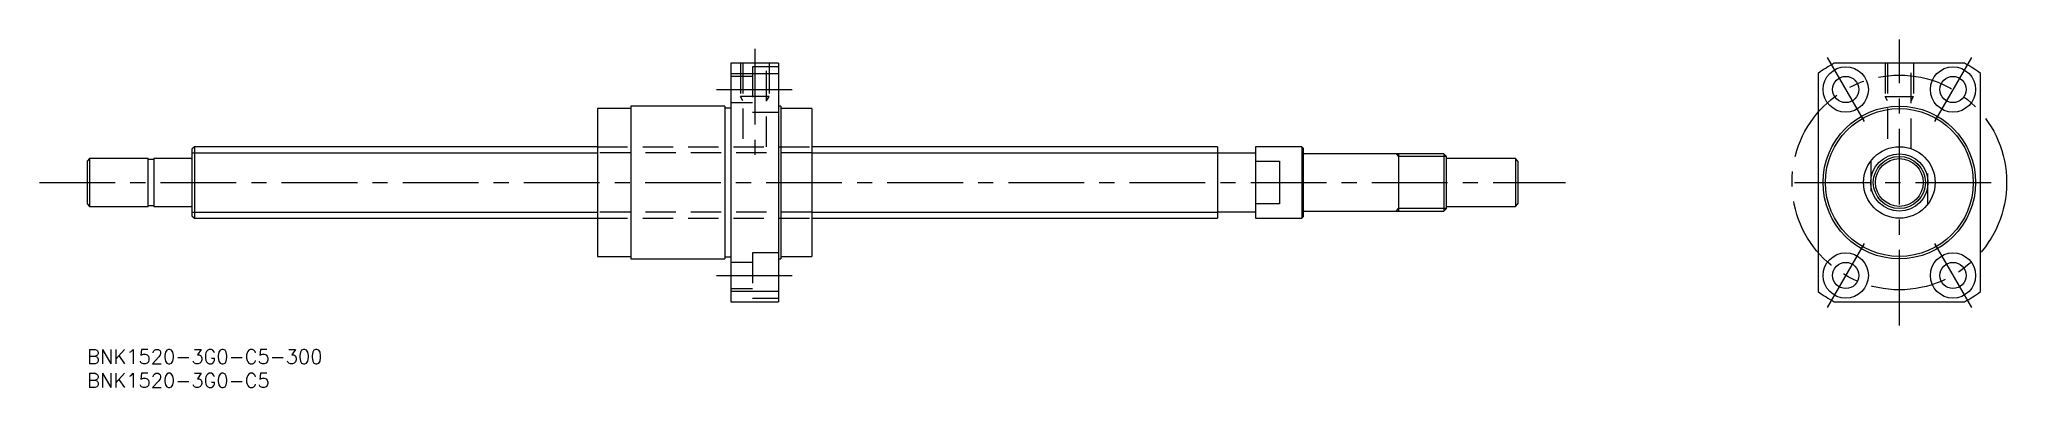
# Model space of a CAD drawing. Extents: x -10 to 403, y -8 to 65.
import ezdxf

# ---------------------------------------------------------------- set-up
doc = ezdxf.new("R2010")
doc.units = 0
doc.header["$LTSCALE"] = 0.5
doc.linetypes.add('CENTER', pattern=[50.8, 31.75, -6.35, 6.35, -6.35])
doc.linetypes.add('DASHED', pattern=[19.05, 12.7, -6.35])
for name, color, linetype in [('MSM_CENTER', 1, 'CENTER'), ('MSM_CONTINUOUS', 7, 'CONTINUOUS'), ('MSM_DASHED', 4, 'DASHED'), ('MSM_NARROW', 5, 'CONTINUOUS'), ('MSM_PART_NUMBER', 7, 'CONTINUOUS')]:
    doc.layers.add(name, color=color, linetype=linetype)
doc.styles.get("Standard").update_dxf_attribs({"font": 'txt.shx', "height": 2.5, "bigfont": 'bigfont.shx'})

# ---------------------------------------------------------------- blocks, each defined once
blk = doc.blocks.new('*U58')
at = {"layer": 'MSM_PART_NUMBER'}
blk.add_text('BNK1520-3G0-C5-300', height=3, dxfattribs=at).set_placement((0, -3))
blk = doc.blocks.new('*U59')
at = {"layer": 'MSM_PART_NUMBER'}
blk.add_text('BNK1520-3G0-C5', height=3, dxfattribs=at).set_placement((0, -8))

msp = doc.modelspace()

# ---------------------------------------------------------------- linework, layer by layer
at = {"layer": 'MSM_CENTER'}
for p, q in [((140, 63), (140, 39.5)), ((380, 5), (380, 65)), ((364.87, 61.2), (372.63, 47.77)), ((395.12, 61.2), (387.37, 47.77)), ((132, 54.49), (148, 54.49)), ((-10, 35), (310, 35)), ((358, 35), (402, 35)), ((372.63, 22.23), (364.87, 8.8)), ((387.37, 22.23), (395.12, 8.8)), ((132, 15.51), (148, 15.51))]:
    msp.add_line(p, q, dxfattribs=at)
msp.add_circle((380, 35), 22.5, dxfattribs=at)
at = {"layer": 'MSM_CONTINUOUS'}
for p, q in [((135, 60), (135, 10)), ((145, 60), (135, 60)), ((135, 57.87), (145, 57.87)), ((145, 60), (145, 10)), ((363, 57.87), (363, 12.13)), ((393.68, 60), (366.32, 60)), ((397, 12.13), (397, 57.87)), ((114, 50.5), (107, 50.5)), ((107, 50.5), (107, 19.5)), ((133.7, 51), (114, 51)), ((114, 51), (114, 19)), ((133.7, 51), (133.7, 19)), ((135, 50.6), (133.7, 50.6)), ((145.5, 51), (145, 51)), ((145.5, 51), (145.5, 19)), ((152, 50.5), (145.5, 50.5)), ((152, 50.5), (152, 19.5)), ((22.5, 42.5), (22, 42)), ((22, 42), (22, 28)), ((107, 42.5), (22.5, 42.5)), ((22.5, 42.5), (22.5, 27.5)), ((237, 42.5), (152, 42.5)), ((237, 42.5), (237, 27.5)), ((245, 42.5), (245, 27.5)), ((254.7, 42.5), (245, 42.5)), ((255, 42.2), (254.7, 42.5)), ((254.7, 42.5), (254.7, 27.5)), ((255, 42.2), (255, 27.8)), ((0.5, 40), (0, 39.5)), ((0, 39.5), (0, 30.5)), ((12.85, 40), (0.5, 40)), ((0.5, 40), (0.5, 30)), ((12.85, 30), (12.85, 40)), ((14, 39.8), (12.85, 39.8)), ((21.8, 40), (14, 40)), ((14, 40), (14, 30)), ((245, 41.15), (237, 41.15)), ((245, 39.5), (250, 39.5)), ((250, 39.5), (250, 30.5)), ((284.5, 41), (255.2, 41)), ((275, 41), (275, 29)), ((285, 40.5), (284.5, 41)), ((284.5, 41), (284.5, 29)), ((285, 40.5), (285, 29.5)), ((299.5, 40), (285, 40)), ((300, 39.5), (299.5, 40)), ((299.5, 40), (299.5, 30)), ((300, 39.5), (300, 30.5)), ((0, 30.5), (0.5, 30)), ((0.5, 30), (12.85, 30)), ((12.85, 30.2), (14, 30.2)), ((14, 30), (21.8, 30)), ((250, 30.5), (245, 30.5)), ((255.2, 29), (284.5, 29)), ((284.5, 29), (285, 29.5)), ((285, 30), (299.5, 30)), ((299.5, 30), (300, 30.5)), ((22, 28), (22.5, 27.5)), ((22.5, 27.5), (107, 27.5)), ((152, 27.5), (237, 27.5)), ((237, 28.85), (245, 28.85)), ((245, 27.5), (254.7, 27.5)), ((254.7, 27.5), (255, 27.8)), ((107, 19.5), (114, 19.5)), ((114, 19), (133.7, 19)), ((133.7, 19.4), (135, 19.4)), ((145, 19), (145.5, 19)), ((145.5, 19.5), (152, 19.5)), ((145, 12.13), (135, 12.13)), ((135, 10), (145, 10)), ((366.32, 10), (393.68, 10))]:
    msp.add_line(p, q, dxfattribs=at)
for centre, radius in [((368.75, 54.49), 4.75), ((391.25, 54.49), 4.75), ((368.75, 54.49), 2.75), ((391.25, 54.49), 2.75), ((380, 35), 16), ((380, 35), 15.5), ((380, 35), 7.5), ((380, 35), 6), ((380, 35), 5), ((368.75, 15.51), 4.75), ((368.75, 15.51), 2.75), ((391.25, 15.51), 4.75), ((391.25, 15.51), 2.75)]:
    msp.add_circle(centre, radius, dxfattribs=at)
for centre, radius, start, end in [((380, 35), 28.5, 118.6944, 126.619), ((380, 35), 28.5, 53.381, 61.3056), ((21.8, 40.2), 0.2, 270, 0), ((255.2, 41.2), 0.2, 180, 270), ((21.8, 29.8), 0.2, 0, 90), ((255.2, 28.8), 0.2, 90, 180), ((380, 35), 28.5, 233.381, 241.3056), ((380, 35), 28.5, 298.6944, 306.619)]:
    msp.add_arc(centre, radius, start, end, dxfattribs=at)
at = {"layer": 'MSM_DASHED'}
for p, q in [((137, 60), (137, 53)), ((137.54, 60), (137.54, 42.5)), ((145, 59.24), (139.5, 59.24)), ((139.5, 59.24), (139.5, 49.74)), ((142.46, 42.5), (142.46, 60)), ((143, 60), (143, 53)), ((377, 60), (377, 53)), ((377.54, 60), (377.54, 42.09)), ((382.46, 42.09), (382.46, 60)), ((383, 60), (383, 53)), ((139.5, 57.24), (135, 57.24)), ((135, 51.74), (139.5, 51.74)), ((143, 53), (137, 53)), ((137.54, 52.13), (137, 53)), ((139.5, 49.74), (145, 49.74)), ((142.46, 52.13), (143, 53)), ((377.54, 52.13), (377, 53)), ((377, 53), (383, 53)), ((382.46, 52.13), (383, 53)), ((107, 42.5), (152, 42.5)), ((152, 41.25), (107, 41.25)), ((374, 39.5), (374, 30.5)), ((386, 30.5), (386, 39.5)), ((152, 28.75), (107, 28.75)), ((107, 27.5), (152, 27.5)), ((139.5, 18.26), (135, 18.26)), ((145, 20.26), (139.5, 20.26)), ((139.5, 20.26), (139.5, 10.76)), ((135, 12.76), (139.5, 12.76)), ((139.5, 10.76), (145, 10.76))]:
    msp.add_line(p, q, dxfattribs=at)
at = {"layer": 'MSM_NARROW'}
for p, q in [((22, 41.25), (107, 41.25)), ((152, 41.25), (237, 41.25)), ((274.5, 41), (275, 40.46)), ((285, 40.46), (275, 40.46)), ((274.5, 29), (275, 29.54)), ((285, 29.54), (275, 29.54)), ((22, 28.75), (107, 28.75)), ((152, 28.75), (237, 28.75))]:
    msp.add_line(p, q, dxfattribs=at)
msp.add_circle((380, 35), 5.46, dxfattribs=at)

# ---------------------------------------------------------------- block references
at = {"layer": 'MSM_CONTINUOUS'}
for name in ['*U58', '*U59']:
    msp.add_blockref(name, (0, 0), dxfattribs=at)

doc.saveas('drawing.dxf')
